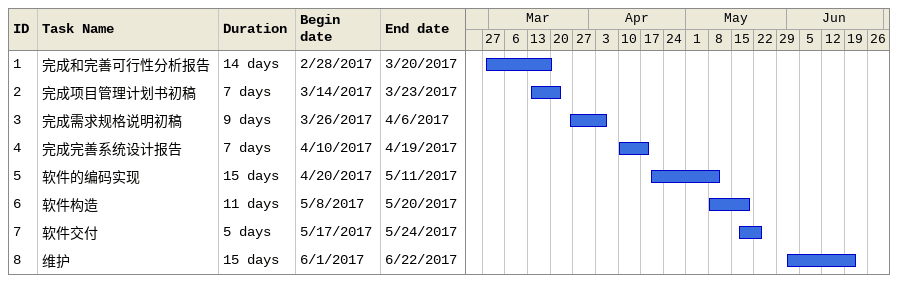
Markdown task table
| ID | Task | Duration | Start | Finish |
|---|---|---|---|---|
| 1 | 完成和完善可行性分析报告 | 14d | 2017-02-28 | 2017-03-20 |
| 2 | 完成项目管理计划书初稿 | 7d | 2017-03-14 | 2017-03-23 |
| 3 | 完成需求规格说明初稿 | 9d | 2017-03-26 | 2017-04-06 |
| 4 | 完成完善系统设计报告 | 7d | 2017-04-10 | 2017-04-19 |
| 5 | 软件的编码实现 | 15d | 2017-04-20 | 2017-05-11 |
| 6 | 软件构造 | 11d | 2017-05-08 | 2017-05-20 |
| 7 | 软件交付 | 5d | 2017-05-17 | 2017-05-24 |
| 8 | 维护 | 15d | 2017-06-01 | 2017-06-22 |
